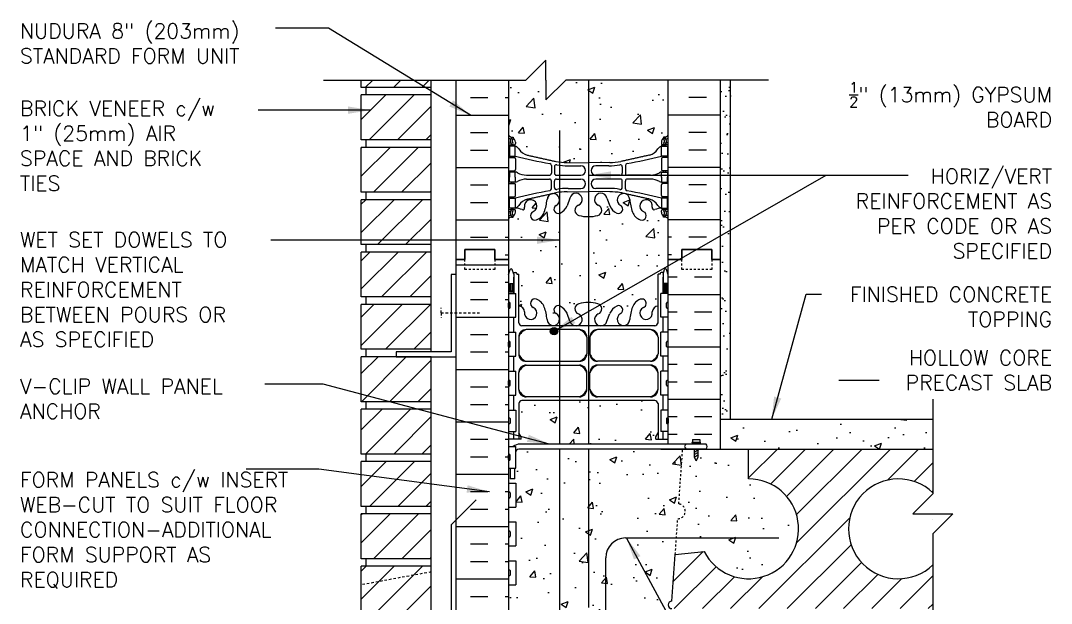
# Model space of a CAD drawing. Header units: inches. Extents: x 206.9 to 258.5, y 56.3 to 126.
# Drawn here: x 206.9 to 258.5, y 96.7 to 126 of the extents above; entities that cross this region are included whole.
import ezdxf

# ---------------------------------------------------------------- set-up
doc = ezdxf.new("R2010")
doc.units = ezdxf.units.IN
doc.header["$LTSCALE"] = 0.5
doc.header["$MEASUREMENT"] = 0
doc.linetypes.add('DASHED2', pattern=[0.375, 0.25, -0.125])
doc.linetypes.add('HIDDEN2', pattern=[0.1875, 0.125, -0.0625])
for name, color, linetype in [('HATCH', 12, 'Continuous'), ('Hidden2', 12, 'HIDDEN2'), ('line25', 2, 'Continuous'), ('LINE3', 3, 'Continuous'), ('LINE50', 5, 'Continuous'), ('LINE9', 9, 'Continuous'), ('TEXT', 4, 'Continuous'), ('Web_Edge', 9, 'Continuous')]:
    doc.layers.add(name, color=color, linetype=linetype)
doc.styles.add('DIM', font='romans.shx', dxfattribs={"width": 0.7})
doc.styles.add('ROMANS', font='romans.shx', dxfattribs={"height": 0.75})
doc.dimstyles.new('ext_12', dxfattribs={"dimscale": 12, "dimtxt": 0.09375, "dimasz": 0.09375, "dimexe": 0.09375, "dimexo": 0.0625, "dimgap": 0.0625, "dimtad": 1, "dimdec": 1, "dimzin": 3, "dimdsep": 46, "dimlunit": 4, "dimtxsty": 'DIM', "dimcen": 0.09, "dimdle": 0.09375, "dimclrt": 4, "dimadec": 0, "dimazin": 0, "dimtfac": 1, "dimtdec": 1, "dimtmove": 2, "dimatfit": 3, "dimfxl": 1, "dimfrac": 2, "dimtolj": 1, "dimtzin": 0, "dimarcsym": 0})

msp = doc.modelspace()

# ---------------------------------------------------------------- hatches: boundary and pattern name
at = {"layer": 'HATCH'}
h = msp.add_hatch(dxfattribs=at)
h.set_pattern_fill('AR-CONC', color=256, scale=0.5)
h.set_pattern_definition([(50, (0, 0), (3.5863, -0.31376), [0.375, -4.125]), (355, (0, 0), (-0.693757, 3.76096), [0.3, -3.3]), (100.4514, (0.299, -0.026), (2.892544, 3.4472), [0.3187, -3.50571]), (46.1842, (0, 1), (5.33621, -0.827596), [0.5625, -6.1875]), (96.6356, (0.4447, 0.931), (4.67331, 4.87059), [0.47805, -5.25857]), (351.1842, (0, 1), (4.67331, 4.87059), [0.45, -4.95]), (21, (0.5, 0.75), (2.984535, -2.013094), [0.375, -4.125]), (326, (0.5, 0.75), (1.216577, 3.62575), [0.3, -3.3]), (71.4514, (0.7487, 0.5822), (4.20111, 1.612656), [0.3187, -3.50571]), (37.5, (0, 0), (0.060799, 1.664469), [0, -3.26, 0, -3.35, 0, -3.3125]), (7.5, (0, 0), (1.315348, 1.972059), [0, -1.91, 0, -3.185, 0, -1.2625]), (327.5, (-1.115, 0), (2.669112, -0.1127744), [0, -1.25, 0, -3.9, 0, -5.175]), (317.5, (-1.615, 0), (2.91593, 0.500525), [0, -1.625, 0, -2.59, 0, -3.675])])
edge = h.paths.add_edge_path()
edge.add_line((235.368, 122.975), (234.232, 122.975))
edge.add_line((234.232, 122.975), (233.232, 121.975))
edge.add_line((233.232, 121.975), (233.232, 122.975))
edge.add_line((233.232, 122.975), (233.232, 123.975))
edge.add_line((233.232, 123.975), (232.232, 122.975))
edge.add_line((232.232, 122.975), (231.357, 122.975))
edge.add_line((231.357, 122.975), (231.357, 120.202))
edge.add_arc((231.703, 120.563), 0.5, 226.2109, 246.4218)
edge.add_line((231.503, 120.105), (231.593, 120.105))
edge.add_line((231.593, 120.105), (231.593, 120.063))
edge.add_arc((231.453, 119.856), 0.25, 0, 55.9442, ccw=False)
edge.add_line((231.703, 119.856), (231.703, 119.788))
edge.add_arc((231.64, 119.788), 0.0625, -90, 0, ccw=False)
edge.add_line((231.64, 119.726), (231.593, 119.726))
edge.add_line((231.593, 119.726), (231.593, 119.656))
edge.add_line((231.593, 119.656), (231.698, 119.656))
edge.add_arc((231.576, 119.313), 0.364, 32.0424, 70.3387, ccw=False)
edge.add_arc((232.499, 119.924), 0.743, 214.228, 253.8107)
edge.add_spline(control_points=[(232.291, 119.21), (233.729, 118.89)], knot_values=[0, 0, 1, 1], degree=1, periodic=0)
edge.add_arc((234.285, 121.822), 2.984, 259.2546, 270.0995)
edge.add_line((234.29, 118.838), (235.357, 118.822))
edge.add_line((235.357, 118.822), (235.368, 118.822))
edge.add_line((235.368, 118.822), (235.368, 122.975))
edge = h.paths.add_edge_path()
edge.add_line((239.357, 122.975), (235.368, 122.975))
edge.add_line((235.368, 122.975), (235.368, 118.822))
edge.add_line((235.368, 118.822), (236.424, 118.838))
edge.add_arc((236.429, 121.822), 2.984, 269.9005, 280.7454)
edge.add_spline(control_points=[(236.985, 118.89), (238.423, 119.21)], knot_values=[0, 0, 1, 1], degree=1, periodic=0)
edge.add_arc((238.215, 119.924), 0.743, 286.1893, 325.772)
edge.add_arc((239.138, 119.313), 0.364, 109.6613, 147.9576, ccw=False)
edge.add_line((239.016, 119.656), (239.121, 119.656))
edge.add_line((239.121, 119.656), (239.121, 119.726))
edge.add_line((239.121, 119.726), (239.073, 119.726))
edge.add_arc((239.073, 119.788), 0.0625, 180, 270, ccw=False)
edge.add_line((239.011, 119.788), (239.011, 119.856))
edge.add_arc((239.261, 119.856), 0.25, 124.0558, 180, ccw=False)
edge.add_line((239.121, 120.063), (239.121, 120.105))
edge.add_line((239.121, 120.105), (239.211, 120.105))
edge.add_arc((239.011, 120.563), 0.5, 293.5782, 313.7891)
edge.add_line((239.357, 120.202), (239.357, 122.975))
h.paths.add_polyline_path([(233.912, 116.294, -0.878474), (233.736, 116.688, 1.702394), (233.286, 117, -0.069923), (233.149, 116.356, -0.21345), (232.757, 115.967, -1), (232.594, 116.376, 2.087231), (232.16, 116.601, -0.669601), (232.027, 116.48, 0.085348), (231.698, 116.556), (231.593, 116.556), (231.593, 116.486), (231.64, 116.486, -0.414214), (231.703, 116.423), (231.703, 116.356, -0.249069), (231.593, 116.149), (231.593, 116.107), (231.503, 116.107, 0.088416), (231.357, 116.01), (231.357, 113.975), (231.357, 113.216), (231.442, 113.476, -0.6), (231.542, 113.476), (231.591, 113.326), (231.717, 113.326, -0.414214), (231.767, 113.276), (231.767, 113.246), (231.867, 113.246), (231.867, 111.645, -0.380397), (232.16, 111.35, 2.087231), (232.594, 111.575, -1), (232.757, 111.983, -0.21345), (233.149, 111.594, -0.069923), (233.286, 110.95, 1.702394), (233.736, 111.263, -0.878465), (233.912, 111.656)])
h.paths.add_polyline_path([(235.368, 116.125, -0.070129), (234.883, 116.187, -0.734872), (234.86, 116.698, 1.612474), (234.428, 117.058), (234.286, 116.671, -0.173075), (233.94, 116.304, -0.03412), (233.912, 116.294), (233.912, 111.656, -0.034125), (233.94, 111.646, -0.173075), (234.286, 111.279), (234.428, 110.893, 1.612474), (234.86, 111.252, -0.734872), (234.883, 111.763, -0.070128), (235.368, 111.825)])
h.paths.add_polyline_path([(239.357, 116.01, 0.088416), (239.211, 116.107), (239.121, 116.107), (239.121, 116.149, -0.249069), (239.011, 116.356), (239.011, 116.423, -0.414214), (239.073, 116.486), (239.121, 116.486), (239.121, 116.556), (239.016, 116.556, 0.085348), (238.686, 116.48, -0.669601), (238.554, 116.601, 2.087231), (238.12, 116.376, -1), (237.957, 115.967, -0.21345), (237.564, 116.356, -0.069923), (237.428, 117, 1.702394), (236.978, 116.688, -0.940793), (236.774, 116.304, -0.173075), (236.428, 116.671), (236.286, 117.058, 1.612474), (235.854, 116.698, -0.734872), (235.831, 116.187, -0.066822), (235.368, 116.125), (235.368, 111.825, -0.066823), (235.831, 111.763, -0.734872), (235.854, 111.252, 1.612474), (236.286, 110.893), (236.428, 111.279, -0.173075), (236.774, 111.646, -0.940793), (236.978, 111.263, 1.702394), (237.428, 110.95, -0.069923), (237.564, 111.594, -0.21345), (237.957, 111.983, -1), (238.12, 111.575, 2.087231), (238.554, 111.35, -0.380392), (238.847, 111.645), (238.847, 113.246), (238.947, 113.246), (238.947, 113.276, -0.414214), (238.997, 113.326), (239.123, 113.326), (239.172, 113.476, -0.6), (239.272, 113.476), (239.357, 113.216), (239.357, 113.975)])
h.paths.add_polyline_path([(238.847, 106.756, 0.268138), (238.686, 106.904), (235.368, 106.904), (235.368, 104.725), (239.357, 104.725), (239.357, 104.975), (238.727, 104.975), (238.727, 105.088), (238.847, 105.288)])
h.paths.add_polyline_path([(235.368, 106.904), (233.912, 106.904), (233.912, 104.725), (235.368, 104.725)])
h.paths.add_polyline_path([(233.912, 106.904), (232.028, 106.904, 0.268156), (231.867, 106.756), (231.867, 105.288), (231.987, 105.088), (231.987, 104.975), (231.357, 104.975), (231.357, 104.6), (231.596, 104.6, -0.180815), (231.923, 104.725), (233.912, 104.725)])
h.paths.add_polyline_path([(239.885, 101.727), (240.078, 104.475), (235.368, 104.475), (235.368, 96.533, -0.122702), (235.465, 96.449, -0.520567), (235.99, 96.449, -0.208406), (236.224, 96.593), (236.224, 99.018, -0.414214), (237.224, 100.018), (239.766, 100.018), (239.833, 100.981, 0.932515)])
h.paths.add_polyline_path([(239.708, 99.194), (239.766, 100.018), (237.224, 100.018, 0.414214), (236.224, 99.018), (236.224, 96.593, -0.28161), (236.554, 96.449, -0.520567), (236.987, 96.449, -0.396716), (237.406, 96.536, -0.396716), (237.825, 96.449, -0.520567), (238.258, 96.449, -0.520567), (238.822, 96.449, -0.520567), (239.347, 96.449, -0.098929), (239.422, 96.521, -0.69452), (239.544, 96.85)])
h.paths.add_polyline_path([(235.368, 104.475), (233.912, 104.475), (233.912, 96.575, -0.383837), (234.455, 96.449, -0.520567), (234.822, 96.449, -0.520567), (235.032, 96.449, -0.373978), (235.368, 96.533)])
h.paths.add_polyline_path([(233.912, 104.475), (231.924, 104.475, 0.243307), (231.722, 104.368), (231.722, 103.52), (231.681, 103.52), (231.681, 102.975), (231.431, 102.975), (231.431, 103.52), (231.357, 103.52), (231.357, 102.77), (231.722, 102.77), (231.722, 101.57), (231.357, 101.57), (231.357, 100.82), (231.722, 100.82), (231.722, 99.62), (231.357, 99.62), (231.357, 98.87), (231.722, 98.87), (231.722, 97.67), (231.357, 97.67), (231.357, 96.512, -0.324963), (231.464, 96.476, -0.520567), (231.87, 96.436, -0.520567), (232.33, 96.436, -0.520567), (232.894, 96.436, -0.520567), (233.379, 96.436, -0.520567), (233.773, 96.449, -0.11396), (233.912, 96.575)])
h.paths.add_polyline_path([(243.384, 102.975), (243.384, 104.475), (240.854, 104.475), (240.854, 104.077), (240.76, 103.89), (240.666, 104.077), (240.666, 104.475), (240.078, 104.475), (239.885, 101.727, -0.932515), (239.833, 100.981), (239.766, 100.018), (239.708, 99.194), (241.154, 99.346, 1.788289)])
h.paths.add_polyline_path([(236.224, 96.593, 0.208406), (235.99, 96.449, 0.520567), (235.465, 96.449, 0.122702), (235.368, 96.533, 0.373978), (235.032, 96.449, 0.520567), (234.822, 96.449, 0.520567), (234.455, 96.449, 0.383837), (233.912, 96.575), (233.912, 94.353), (236.224, 93.94)])
h.paths.add_polyline_path([(233.912, 96.575, 0.11396), (233.773, 96.449, 0.520567), (233.379, 96.436, 0.520567), (232.894, 96.436, 0.520567), (232.33, 96.436, 0.520567), (231.87, 96.436, 0.520567), (231.464, 96.476, 0.324963), (231.357, 96.512), (231.357, 95.975), (231.357, 95.216), (231.442, 95.476, -0.6), (231.542, 95.476), (231.591, 95.326), (231.717, 95.326, -0.414214), (231.767, 95.276), (231.767, 95.246), (231.867, 95.246), (231.867, 94.718), (233.912, 94.353)])
h.paths.add_polyline_path([(233.912, 94.353), (231.867, 94.718), (231.867, 93.645, -0.380397), (232.16, 93.35, 2.087231), (232.594, 93.575, -1), (232.757, 93.983, -0.21345), (233.149, 93.594, -0.069923), (233.286, 92.95, 1.702394), (233.736, 93.263, -0.878465), (233.912, 93.656)])
h.paths.add_polyline_path([(233.912, 94.353), (233.912, 93.656, -0.034125), (233.94, 93.646, -0.173075), (234.286, 93.279), (234.428, 92.893, 1.612474), (234.86, 93.252, -0.734872), (234.883, 93.763, -0.068475), (235.357, 93.825, -0.068475), (235.831, 93.763, -0.734872), (235.854, 93.252, 1.270286), (236.224, 92.768), (236.224, 93.94)])
h.paths.add_polyline_path([(238.847, 95.246), (238.947, 95.246), (238.947, 95.276, -0.414214), (238.997, 95.326), (239.123, 95.326), (239.172, 95.476, -0.6), (239.272, 95.476), (239.357, 95.216), (239.357, 95.975), (240.044, 95.975), (240.044, 96.475), (239.544, 96.475, -0.180275), (239.422, 96.521, 0.098929), (239.347, 96.449, 0.520567), (238.822, 96.449, 0.520567), (238.258, 96.449, 0.520567), (237.825, 96.449, 0.396716), (237.406, 96.536, 0.396716), (236.987, 96.449, 0.520567), (236.554, 96.449, 0.28161), (236.224, 96.593), (236.224, 93.94), (236.224, 92.768, 0.112255), (236.286, 92.893), (236.428, 93.279, -0.173075), (236.774, 93.646, -0.940793), (236.978, 93.263, 1.702394), (237.428, 92.95, -0.069923), (237.564, 93.594, -0.21345), (237.957, 93.983, -1), (238.12, 93.575, 2.087231), (238.554, 93.35, -0.380392), (238.847, 93.645)])
h.paths.add_polyline_path([(233.912, 88.904), (232.028, 88.904, 0.268156), (231.867, 88.756), (231.867, 87.288), (231.987, 87.088), (231.987, 86.975), (231.987, 86.863), (231.867, 86.663), (231.867, 85.194, 0.268156), (232.028, 85.046), (233.912, 85.046)])
h.paths.add_polyline_path([(237.657, 88.904), (233.912, 88.904), (233.912, 85.046), (237.657, 85.046)])
h.paths.add_polyline_path([(238.847, 86.663), (238.727, 86.863), (238.727, 86.975), (238.727, 87.088), (238.847, 87.288), (238.847, 88.756, 0.268138), (238.686, 88.904), (237.657, 88.904), (237.657, 85.046), (238.686, 85.046, 0.268138), (238.847, 85.194)])
h.paths.add_polyline_path([(237.657, 80.191, -0.070444), (237.564, 80.356, -0.069923), (237.428, 81, 1.702394), (236.978, 80.688, -0.940793), (236.774, 80.304, -0.173075), (236.428, 80.671), (236.286, 81.058, 1.612474), (235.854, 80.698, -0.734872), (235.831, 80.187, -0.068475), (235.357, 80.125, -0.068475), (234.883, 80.187, -0.734872), (234.86, 80.698, 1.612474), (234.428, 81.058), (234.286, 80.671, -0.173075), (233.94, 80.304, -0.034125), (233.912, 80.294), (233.912, 77.975), (234.555, 77.975), (235.555, 76.975), (235.555, 77.975), (235.555, 78.975), (236.555, 77.975), (237.657, 77.975)])
h.paths.add_polyline_path([(233.912, 80.294, -0.878465), (233.736, 80.688, 1.702394), (233.286, 81, -0.069923), (233.149, 80.356, -0.21345), (232.757, 79.967, -1), (232.594, 80.376, 2.087231), (232.16, 80.601, -0.380397), (231.867, 80.305), (231.867, 78.704), (231.767, 78.704), (231.767, 78.674, -0.414214), (231.717, 78.624), (231.591, 78.624), (231.542, 78.474, -0.6), (231.442, 78.474), (231.357, 78.735), (231.357, 77.975), (233.912, 77.975)])
h.paths.add_polyline_path([(238.847, 80.305, -0.380392), (238.554, 80.601, 2.087231), (238.12, 80.376, -1), (237.957, 79.967, -0.140887), (237.657, 80.191), (237.657, 77.975), (239.357, 77.975), (239.357, 78.735), (239.272, 78.474, -0.6), (239.172, 78.474), (239.123, 78.624), (238.997, 78.624, -0.414214), (238.947, 78.674), (238.947, 78.704), (238.847, 78.704)])
h = msp.add_hatch(dxfattribs=at)
h.set_pattern_fill('ANSI31', color=256, scale=8, style=0)
h.set_pattern_definition([(45, (133.1788, -50.4259), (-0.707107, 0.707107), [])])
h.paths.add_polyline_path([(227.482, 98.6), (223.982, 98.6), (223.982, 96.35), (227.482, 96.35)])
h.paths.add_polyline_path([(227.482, 101.225), (223.982, 101.225), (223.982, 98.975), (227.482, 98.975)])
h.paths.add_polyline_path([(227.482, 103.85), (223.982, 103.85), (223.982, 101.6), (227.482, 101.6)])
h.paths.add_polyline_path([(227.482, 106.475), (223.982, 106.475), (223.982, 104.225), (227.482, 104.225)])
h.paths.add_polyline_path([(227.482, 109.1), (223.982, 109.1), (223.982, 106.85), (227.482, 106.85)])
h.paths.add_polyline_path([(227.482, 111.725), (223.982, 111.725), (223.982, 109.475), (227.482, 109.475)])
h.paths.add_polyline_path([(227.482, 114.35), (223.982, 114.35), (223.982, 112.1), (227.482, 112.1)])
h.paths.add_polyline_path([(227.482, 116.975), (223.982, 116.975), (223.982, 114.725), (227.482, 114.725)])
h.paths.add_polyline_path([(227.482, 119.6), (223.982, 119.6), (223.982, 117.35), (227.482, 117.35)])
h.paths.add_polyline_path([(227.482, 122.225), (223.982, 122.225), (223.982, 119.975), (227.482, 119.975)])
h.paths.add_polyline_path([(227.482, 122.975), (223.982, 122.975), (223.982, 122.6), (227.482, 122.6)])
h = msp.add_hatch(dxfattribs=at)
h.set_pattern_fill('AR-SAND', color=256, scale=0.5, style=0)
h.set_pattern_definition([(37.5, (231.9194, 96.4752), (-0.031497, 0.963412), [0, -0.76, 0, -0.85, 0, -0.8125]), (7.5, (231.9194, 96.4752), (0.88489, 1.411073), [0, -0.41, 0, -0.685, 0, -0.2625]), (327.5, (231.3044, 96.4752), (1.55707, 0.00283), [0, -0.25, 0, -0.9, 0, -1.175]), (317.5, (231.3044, 96.4752), (1.503063, 0.43884), [0, -0.125, 0, -0.59, 0, -0.675])])
h.paths.add_polyline_path([(241.982, 105.975), (242.482, 105.975), (242.482, 122.975), (241.982, 122.975)])
h = msp.add_hatch(dxfattribs=at)
h.set_pattern_fill('INSUL', color=256, scale=7, style=0)
h.set_pattern_definition([(0, (-2694.8047, -301.0343), (0, 2.625), []), (0, (-2694.8047, -300.1593), (0, 2.625), [0.875, -0.875]), (0, (-2694.8047, -299.2843), (0, 2.625), [0.875, -0.875])])
h.paths.add_polyline_path([(228.732, 95.975), (229.169, 95.975), (229.169, 96.475), (230.669, 96.475), (230.669, 95.975), (231.357, 95.975), (231.357, 113.975), (230.669, 113.975), (230.669, 114.475), (229.169, 114.475), (229.169, 113.975), (228.732, 113.975)])
h = msp.add_hatch(dxfattribs=at)
h.set_pattern_fill('INSUL', color=256, scale=7, angle=180, style=0)
h.set_pattern_definition([(7e-15, (249.4194, 96.4752), (3e-16, -2.625), []), (7e-15, (249.4194, 95.6002), (3e-16, -2.625), [0.875, -0.875]), (7e-15, (249.4194, 94.7252), (3e-16, -2.625), [0.875, -0.875])])
h.paths.add_polyline_path([(239.357, 104.725), (240.303, 104.725), (240.572, 104.765), (240.572, 104.839), (240.572, 104.953), (240.787, 104.975), (240.947, 104.953), (240.954, 104.827), (240.947, 104.765), (241.256, 104.725), (241.306, 104.601), (241.258, 104.475), (241.982, 104.475), (241.982, 113.975), (241.294, 113.975), (241.294, 113.475), (239.794, 113.475), (239.794, 113.975), (239.357, 113.975)])
h = msp.add_hatch(dxfattribs=at)
h.set_pattern_fill('AR-CONC', color=256, scale=0.5, style=0)
h.set_pattern_definition([(50, (135.1788, -50.426), (3.5863, -0.31376), [0.375, -4.125]), (355, (135.1788, -50.426), (-0.69376, 3.76096), [0.3, -3.3]), (100.4514, (135.4776, -50.452), (2.892547, 3.4472), [0.3187, -3.50571]), (46.1842, (135.179, -49.426), (5.33621, -0.8276), [0.5625, -6.1875]), (96.6356, (135.6235, -49.495), (4.67331, 4.87059), [0.47805, -5.25856]), (351.1842, (135.179, -49.426), (4.67331, 4.8706), [0.45, -4.95]), (21, (135.6788, -49.676), (2.984535, -2.013094), [0.375, -4.125]), (326, (135.6788, -49.676), (1.21658, 3.62575), [0.3, -3.3]), (71.4514, (135.9275, -49.8437), (4.201113, 1.61265), [0.3187, -3.50571]), (37.5, (135.1788, -50.4259), (0.060799, 1.664469), [0, -3.26, 0, -3.35, 0, -3.3125]), (7.5, (135.1788, -50.426), (1.315348, 1.972059), [0, -1.91, 0, -3.185, 0, -1.2625]), (327.5, (134.0638, -50.4259), (2.669112, -0.112774), [0, -1.25, 0, -3.9, 0, -5.175]), (317.5, (133.5638, -50.426), (2.91593, 0.500525), [0, -1.625, 0, -2.59, 0, -3.675])])
h.paths.add_polyline_path([(252.612, 104.475), (252.612, 105.975), (241.982, 105.975), (241.982, 104.475)])
h = msp.add_hatch(dxfattribs=at)
h.set_pattern_fill('ANSI31', color=256, scale=8, style=0)
h.set_pattern_definition([(45, (135.1788, -50.4259), (-0.707107, 0.707107), [])])
edge = h.paths.add_edge_path()
edge.add_line((241.154, 99.346), (239.708, 99.194))
edge.add_line((239.708, 99.194), (239.544, 96.85))
edge.add_arc((239.544, 96.663), 0.188, 90, 270)
edge.add_line((239.544, 96.475), (252.612, 96.475))
edge.add_line((252.612, 96.475), (252.612, 98.475))
edge.add_line((252.612, 98.475), (252.612, 98.551))
edge.add_line((252.612, 98.551), (252.612, 98.668))
edge.add_arc((250.884, 100.475), 2.5, 46.2873, 313.7127, ccw=False)
edge.add_line((252.612, 102.282), (252.612, 104.475))
edge.add_line((252.612, 104.475), (243.384, 104.475))
edge.add_line((243.384, 104.475), (243.384, 102.975))
edge.add_arc((243.384, 100.475), 2.5, -153.1454, 90, ccw=False)
at = {"layer": 'LINE3'}
msp.add_hatch(color=256, dxfattribs=at).paths.add_polyline_path([(233.451, 110.387, 1), (233.826, 110.387, 1)])

# ---------------------------------------------------------------- linework, layer by layer
at = {"layer": 'HATCH'}
for p, q in [((229.445, 122.966), (230.32, 122.966)), ((231.195, 122.966), (231.357, 122.966)), ((239.519, 122.966), (239.357, 122.966)), ((241.269, 122.966), (240.394, 122.966)), ((229.445, 122.091), (230.32, 122.091)), ((231.195, 122.091), (231.357, 122.091)), ((241.269, 122.091), (240.394, 122.091)), ((235.362, 121.443), (235.362, 121.443)), ((228.732, 121.216), (231.357, 121.216)), ((241.982, 121.216), (239.357, 121.216)), ((229.445, 120.341), (230.32, 120.341)), ((241.269, 120.341), (240.394, 120.341)), ((229.445, 119.466), (230.32, 119.466)), ((241.269, 119.466), (240.394, 119.466)), ((228.732, 118.591), (231.357, 118.591)), ((241.982, 118.591), (239.357, 118.591)), ((229.445, 117.716), (230.32, 117.716)), ((241.269, 117.716), (240.394, 117.716)), ((229.445, 116.841), (230.32, 116.841)), ((241.269, 116.841), (240.394, 116.841)), ((228.732, 115.966), (231.357, 115.966)), ((241.982, 115.966), (239.357, 115.966)), ((229.445, 115.091), (230.32, 115.091)), ((231.195, 115.091), (231.357, 115.091)), ((239.519, 115.091), (239.357, 115.091)), ((241.269, 115.091), (240.394, 115.091)), ((231.195, 114.216), (231.357, 114.216)), ((239.519, 114.216), (239.357, 114.216))]:
    msp.add_line(p, q, dxfattribs=at)
at = {"layer": 'Hidden2'}
for p, q in [((239.885, 101.727), (240.078, 104.475)), ((239.708, 99.194), (239.833, 100.981))]:
    msp.add_line(p, q, dxfattribs=at)
msp.add_arc((239.833, 101.356), 0.375, 270, 82, dxfattribs=at)
at = {"layer": 'line25'}
for p, q in [((223.982, 122.6), (223.982, 122.975)), ((227.482, 109.35), (227.482, 122.975)), ((231.357, 122.975), (231.357, 113.975)), ((239.357, 113.975), (239.357, 122.975)), ((227.482, 122.6), (223.982, 122.6)), ((224.232, 122.225), (224.232, 122.6)), ((224.232, 122.225), (224.232, 122.6)), ((227.482, 122.225), (223.982, 122.225)), ((223.982, 119.975), (223.982, 122.225)), ((227.482, 119.975), (223.982, 119.975)), ((224.232, 119.6), (224.232, 119.975)), ((223.982, 117.35), (223.982, 119.6)), ((227.482, 119.6), (223.982, 119.6)), ((224.232, 119.6), (224.232, 119.725)), ((227.482, 117.35), (223.982, 117.35)), ((224.232, 116.975), (224.232, 117.35)), ((224.232, 116.975), (224.232, 117.35)), ((223.982, 114.725), (223.982, 116.975)), ((227.482, 116.975), (223.982, 116.975)), ((227.482, 114.725), (223.982, 114.725)), ((224.232, 114.35), (224.232, 114.725)), ((223.982, 112.1), (223.982, 114.35)), ((227.482, 114.35), (223.982, 114.35)), ((224.232, 114.35), (224.232, 114.475)), ((231.357, 113.975), (231.357, 95.975)), ((239.357, 104.725), (239.357, 113.975)), ((227.482, 112.1), (223.982, 112.1)), ((224.232, 111.725), (224.232, 112.1)), ((231.357, 112.28), (231.722, 112.28)), ((231.722, 111.08), (231.722, 112.28)), ((239.357, 112.28), (238.992, 112.28)), ((238.992, 111.08), (238.992, 112.28)), ((223.982, 109.475), (223.982, 111.725)), ((227.482, 111.725), (223.982, 111.725)), ((231.357, 111.08), (231.722, 111.08)), ((239.357, 111.08), (238.992, 111.08)), ((231.357, 110.33), (231.722, 110.33)), ((231.722, 109.13), (231.722, 110.33)), ((239.357, 110.33), (238.992, 110.33)), ((238.992, 109.13), (238.992, 110.33)), ((227.482, 109.475), (223.982, 109.475)), ((224.232, 109.1), (224.232, 109.475)), ((223.982, 106.85), (223.982, 109.1)), ((227.482, 109.1), (223.982, 109.1)), ((227.482, 95.975), (227.482, 109.1)), ((231.357, 109.13), (231.722, 109.13)), ((239.357, 109.13), (238.992, 109.13)), ((231.357, 108.38), (231.722, 108.38)), ((231.722, 107.18), (231.722, 108.38)), ((239.357, 108.38), (238.992, 108.38)), ((238.992, 107.18), (238.992, 108.38)), ((231.357, 107.18), (231.722, 107.18)), ((239.357, 107.18), (238.992, 107.18)), ((227.482, 106.85), (223.982, 106.85)), ((223.982, 104.225), (223.982, 106.475)), ((227.482, 106.475), (223.982, 106.475)), ((224.232, 106.475), (224.232, 106.85)), ((231.357, 106.43), (231.722, 106.43)), ((231.722, 106.43), (231.722, 105.35)), ((239.357, 106.43), (238.992, 106.43)), ((238.992, 106.43), (238.992, 105.35)), ((231.357, 105.35), (231.722, 105.35)), ((239.357, 105.35), (238.992, 105.35)), ((231.357, 104.6), (231.722, 104.6)), ((231.722, 103.52), (231.722, 104.6)), ((238.992, 104.475), (252.612, 104.475)), ((239.357, 104.475), (252.612, 104.475)), ((243.384, 102.975), (243.384, 104.475)), ((227.482, 104.225), (223.982, 104.225)), ((223.982, 101.6), (223.982, 103.85)), ((227.482, 103.85), (223.982, 103.85)), ((224.232, 103.85), (224.232, 104.225)), ((231.357, 103.52), (231.722, 103.52)), ((231.357, 102.77), (231.722, 102.77)), ((231.722, 102.77), (231.722, 101.57)), ((227.482, 101.6), (223.982, 101.6)), ((223.982, 98.975), (223.982, 101.225)), ((227.482, 101.225), (223.982, 101.225)), ((224.232, 101.225), (224.232, 101.6)), ((231.357, 101.57), (231.722, 101.57)), ((231.357, 100.82), (231.722, 100.82)), ((231.722, 100.82), (231.722, 99.62)), ((231.357, 99.62), (231.722, 99.62)), ((239.544, 96.85), (239.708, 99.194)), ((239.708, 99.194), (241.154, 99.346)), ((227.482, 98.975), (223.982, 98.975)), ((224.232, 98.6), (224.232, 98.975)), ((231.357, 98.87), (231.722, 98.87)), ((231.722, 98.87), (231.722, 97.67)), ((227.482, 98.6), (223.982, 98.6)), ((223.982, 96.35), (223.982, 98.6)), ((231.357, 97.67), (231.722, 97.67))]:
    msp.add_line(p, q, dxfattribs=at)
for centre, radius, start, end in [((243.384, 100.475), 2.5, 206.8546, 90), ((250.884, 100.475), 2.5, 46.2873, 313.7127), ((239.544, 96.663), 0.188, 90, 270)]:
    msp.add_arc(centre, radius, start, end, dxfattribs=at)
at = {"layer": 'LINE3'}
for p, q in [((235.368, 122.975), (235.368, 104.725)), ((233.912, 120.442), (233.912, 104.725)), ((233.912, 104.475), (233.912, 77.974)), ((235.368, 104.475), (235.368, 96.533)), ((237.224, 100.018), (244.898, 100.018)), ((236.224, 90.018), (236.224, 99.018))]:
    msp.add_line(p, q, dxfattribs=at)
msp.add_circle((233.638, 110.387), 0.188, dxfattribs=at)
msp.add_arc((237.224, 99.018), 1, 90, 180, dxfattribs=at)
at = {"layer": 'LINE50'}
for p, q in [((228.732, 113.975), (228.732, 122.975)), ((241.982, 113.975), (241.982, 122.975)), ((228.732, 95.975), (228.732, 113.975)), ((241.982, 104.475), (241.982, 113.975)), ((240.787, 104.975), (240.787, 104.975))]:
    msp.add_line(p, q, dxfattribs=at)
for points in [[(228.732, 113.975), (229.169, 113.975), (229.169, 114.475), (230.669, 114.475), (230.669, 113.975), (231.357, 113.975)], [(231.357, 113.975), (230.669, 113.975), (230.669, 114.475), (229.169, 114.475), (229.169, 113.975), (228.732, 113.975)], [(241.982, 113.975), (241.544, 113.975), (241.544, 114.475), (240.044, 114.475), (240.044, 113.975), (239.357, 113.975)], [(239.357, 113.975), (240.044, 113.975), (240.044, 114.475), (241.544, 114.475), (241.544, 113.975), (241.982, 113.975)]]:
    msp.add_lwpolyline(points, dxfattribs=at)
at = {"layer": 'LINE9'}
for p, q in [((233.232, 123.975), (232.232, 122.975)), ((233.232, 122.975), (233.232, 123.975)), ((222.086, 122.975), (232.232, 122.975)), ((233.232, 121.975), (234.232, 122.975)), ((233.232, 122.975), (233.232, 121.975)), ((244.377, 122.975), (234.232, 122.975)), ((242.482, 105.975), (242.482, 122.975)), ((231.357, 111.57), (231.357, 111.79)), ((231.357, 111.735), (231.357, 111.735)), ((231.357, 111.625), (231.357, 111.625)), ((231.397, 111.83), (231.397, 111.83)), ((231.397, 111.53), (231.397, 111.53)), ((231.437, 111.57), (231.437, 111.79)), ((239.277, 111.57), (239.277, 111.79)), ((239.317, 111.83), (239.317, 111.83)), ((239.317, 111.53), (239.317, 111.53)), ((239.357, 111.57), (239.357, 111.79)), ((239.357, 111.735), (239.357, 111.735)), ((239.357, 111.625), (239.357, 111.625)), ((231.357, 109.62), (231.357, 109.84)), ((231.357, 109.785), (231.357, 109.785)), ((231.357, 109.675), (231.357, 109.675)), ((231.397, 109.88), (231.397, 109.88)), ((231.397, 109.58), (231.397, 109.58)), ((231.437, 109.62), (231.437, 109.84)), ((239.277, 109.62), (239.277, 109.84)), ((239.317, 109.88), (239.317, 109.88)), ((239.317, 109.58), (239.317, 109.58)), ((239.357, 109.62), (239.357, 109.84)), ((239.357, 109.785), (239.357, 109.785)), ((239.357, 109.675), (239.357, 109.675)), ((231.397, 107.93), (231.397, 107.93)), ((239.317, 107.93), (239.317, 107.93)), ((231.357, 107.67), (231.357, 107.89)), ((231.357, 107.835), (231.357, 107.835)), ((231.357, 107.725), (231.357, 107.725)), ((231.397, 107.63), (231.397, 107.63)), ((231.437, 107.67), (231.437, 107.89)), ((239.277, 107.67), (239.277, 107.89)), ((239.317, 107.63), (239.317, 107.63)), ((239.357, 107.67), (239.357, 107.89)), ((239.357, 107.835), (239.357, 107.835)), ((239.357, 107.725), (239.357, 107.725)), ((231.357, 106), (231.357, 105.78)), ((231.357, 105.945), (231.357, 105.945)), ((231.357, 105.835), (231.357, 105.835)), ((231.397, 106.04), (231.397, 106.04)), ((231.437, 106), (231.437, 105.78)), ((239.277, 106), (239.277, 105.78)), ((239.317, 106.04), (239.317, 106.04)), ((239.357, 106), (239.357, 105.78)), ((239.357, 105.945), (239.357, 105.945)), ((239.357, 105.835), (239.357, 105.835)), ((241.982, 105.975), (252.612, 105.975)), ((231.397, 105.74), (231.397, 105.74)), ((239.317, 105.74), (239.317, 105.74)), ((240.572, 104.953), (240.572, 104.828)), ((240.572, 104.953), (240.947, 104.953)), ((240.572, 104.828), (240.947, 104.828)), ((240.947, 104.953), (240.947, 104.828)), ((241.256, 104.725), (231.923, 104.725)), ((241.258, 104.475), (231.924, 104.475)), ((240.572, 104.765), (240.947, 104.765)), ((240.572, 104.765), (240.947, 104.765)), ((240.652, 104.46), (240.678, 104.475)), ((240.652, 104.327), (240.871, 104.453)), ((240.652, 104.202), (240.871, 104.328)), ((240.666, 104.725), (240.666, 104.765)), ((240.666, 104.077), (240.666, 104.475)), ((240.854, 104.725), (240.854, 104.765)), ((240.854, 104.077), (240.854, 104.475)), ((231.357, 103.95), (231.357, 104.17)), ((231.357, 104.115), (231.357, 104.115)), ((231.357, 104.005), (231.357, 104.005)), ((231.397, 104.21), (231.397, 104.21)), ((231.397, 103.91), (231.397, 103.91)), ((231.437, 103.95), (231.437, 104.17)), ((240.652, 104.069), (240.871, 104.195)), ((240.76, 103.89), (240.666, 104.077)), ((240.76, 103.89), (240.854, 104.077)), ((231.431, 103.52), (231.431, 102.975)), ((231.681, 102.975), (231.681, 103.52)), ((231.681, 102.975), (231.431, 102.975)), ((231.357, 102.28), (231.357, 102.06)), ((231.357, 102.225), (231.357, 102.225)), ((231.397, 102.32), (231.397, 102.32)), ((231.437, 102.28), (231.437, 102.06)), ((228.497, 100.702), (229.732, 101.937)), ((231.357, 102.115), (231.357, 102.115)), ((231.397, 102.02), (231.397, 102.02)), ((228.497, 96.18), (228.497, 100.702)), ((231.357, 100.33), (231.357, 100.11)), ((231.357, 100.275), (231.357, 100.275)), ((231.357, 100.165), (231.357, 100.165)), ((231.437, 100.33), (231.437, 100.11)), ((231.397, 100.07), (231.397, 100.07)), ((231.357, 98.38), (231.357, 98.16)), ((231.357, 98.325), (231.357, 98.325)), ((231.357, 98.215), (231.357, 98.215)), ((231.397, 98.42), (231.397, 98.42)), ((231.397, 98.12), (231.397, 98.12)), ((231.437, 98.38), (231.437, 98.16))]:
    msp.add_line(p, q, dxfattribs=at)
at = {"layer": 'LINE9', "linetype": 'DASHED2'}
for p, q in [((227.982, 111.301), (227.982, 111.551)), ((227.982, 111.301), (227.982, 111.051)), ((227.982, 111.301), (229.982, 111.301)), ((227.482, 98.316), (223.982, 97.668))]:
    msp.add_line(p, q, dxfattribs=at)
at = {"layer": 'LINE9', "linetype": 'DASHED2', "ltscale": 0.15}
for points in [[(230.669, 113.975), (230.669, 113.975), (230.669, 113.475), (229.169, 113.475), (229.169, 113.975), (229.169, 113.975)], [(241.544, 113.975), (241.544, 113.975), (241.544, 113.475), (240.044, 113.475), (240.044, 113.975), (240.044, 113.975)]]:
    msp.add_lwpolyline(points, dxfattribs=at)
at = {"layer": 'LINE9', "color": 9}
msp.add_lwpolyline([(228.732, 113.225), (228.482, 113.225), (228.482, 109.35), (225.732, 109.35), (225.732, 109.1), (228.732, 109.1)], close=True, dxfattribs=at)
at = {"layer": 'LINE9'}
msp.add_lwpolyline([(252.612, 106.975), (252.612, 102.225), (251.612, 101.225), (252.612, 101.225), (253.612, 101.225), (252.612, 100.225), (252.612, 95.475)], dxfattribs=at)
for centre, radius, start, end in [((231.397, 111.79), 0.04, 90, 180), ((231.397, 111.57), 0.04, 180, 270), ((231.397, 111.79), 0.04, 360, 90), ((231.397, 111.57), 0.04, 270, 0), ((239.317, 111.79), 0.04, 90, 180), ((239.317, 111.57), 0.04, 180, 270), ((239.317, 111.79), 0.04, 0, 90), ((239.317, 111.57), 0.04, 270, 0), ((231.397, 109.84), 0.04, 90, 180), ((231.397, 109.62), 0.04, 180, 270), ((231.397, 109.84), 0.04, 360, 90), ((231.397, 109.62), 0.04, 270, 0), ((239.317, 109.84), 0.04, 90, 180), ((239.317, 109.62), 0.04, 180, 270), ((239.317, 109.84), 0.04, 0, 90), ((239.317, 109.62), 0.04, 270, 0), ((231.397, 107.89), 0.04, 90, 180), ((231.397, 107.89), 0.04, 360, 90), ((239.317, 107.89), 0.04, 90, 180), ((239.317, 107.89), 0.04, 0, 90), ((231.397, 107.67), 0.04, 180, 270), ((231.397, 107.67), 0.04, 270, 0), ((239.317, 107.67), 0.04, 180, 270), ((239.317, 107.67), 0.04, 270, 0), ((231.397, 106), 0.04, 90, 180), ((231.397, 106), 0.04, 0, 90), ((239.317, 106), 0.04, 90, 180), ((239.317, 106), 0.04, 360, 90), ((231.397, 105.78), 0.04, 180, 270), ((231.397, 105.78), 0.04, 270, 0), ((239.317, 105.78), 0.04, 180, 270), ((239.317, 105.78), 0.04, 270, 0), ((240.572, 104.796), 0.0312, 90, 270), ((240.947, 104.796), 0.0312, 270, 90), ((231.927, 104.226), 0.499, 89.3543, 131.4529), ((231.927, 104.226), 0.249, 89.3543, 145.3447), ((240.304, 104.6), 0.125, 89.3947, 270.6053), ((241.12, 104.599), 0.186, 318.1805, 42.6425), ((231.397, 104.17), 0.04, 90, 180), ((231.397, 103.95), 0.04, 180, 270), ((231.397, 104.17), 0.04, 360, 90), ((231.397, 103.95), 0.04, 270, 0), ((231.397, 102.28), 0.04, 90, 180), ((231.397, 102.28), 0.04, 0, 90), ((231.397, 102.06), 0.04, 180, 270), ((231.397, 102.06), 0.04, 270, 0), ((231.397, 100.33), 0.04, 90, 180), ((231.397, 100.33), 0.04, 0, 90), ((231.397, 100.11), 0.04, 180, 270), ((231.397, 100.11), 0.04, 270, 0), ((231.397, 98.38), 0.04, 90, 180), ((231.397, 98.16), 0.04, 180, 270), ((231.397, 98.38), 0.04, 0, 90), ((231.397, 98.16), 0.04, 270, 0)]:
    msp.add_arc(centre, radius, start, end, dxfattribs=at)
at = {"layer": 'TEXT'}
msp.add_line((249.924, 107.918), (247.906, 107.918), dxfattribs=at)
for points in [[(242.112, 122.337, 0, 0.36, 0), (243.192, 122.337, 0, 0, 0), (246.658, 122.337, 0, 0, 0)], [(247.906, 102.848, 0, 0.36, 0), (247.906, 103.928, 0, 0, 0), (247.906, 107.918, 0, 0, 0)]]:
    msp.add_lwpolyline(points, format="xyseb", dxfattribs=at)
at = {"layer": 'Web_Edge'}
for p, q in [((231.357, 119.826), (231.435, 119.826)), ((231.503, 120.105), (231.593, 120.105)), ((231.593, 120.105), (231.593, 120.063)), ((231.703, 119.856), (231.703, 119.788)), ((239.011, 119.856), (239.011, 119.788)), ((239.121, 120.105), (239.121, 120.063)), ((239.211, 120.105), (239.121, 120.105)), ((239.357, 119.826), (239.279, 119.826)), ((231.357, 119.726), (231.64, 119.726)), ((231.503, 119.726), (231.503, 119.656)), ((231.593, 119.726), (231.593, 119.656)), ((239.357, 119.726), (239.073, 119.726)), ((239.121, 119.726), (239.121, 119.656)), ((239.211, 119.726), (239.211, 119.656)), ((231.357, 119.086), (231.64, 119.086)), ((231.503, 119.156), (231.503, 119.086)), ((231.593, 119.156), (231.593, 119.086)), ((231.703, 119.023), (231.703, 118.488)), ((234.29, 118.838), (235.357, 118.822)), ((236.424, 118.838), (235.357, 118.822)), ((239.011, 119.023), (239.011, 118.488)), ((239.357, 119.086), (239.073, 119.086)), ((239.121, 119.156), (239.121, 119.086)), ((239.211, 119.156), (239.211, 119.086)), ((231.357, 118.426), (231.64, 118.426)), ((231.503, 118.426), (231.503, 118.356)), ((231.593, 118.426), (231.593, 118.356)), ((233.505, 118.686), (233.505, 118.301)), ((233.657, 118.624), (233.657, 118.301)), ((234.338, 118.67), (234.985, 118.67)), ((236.376, 118.67), (235.729, 118.67)), ((237.056, 118.624), (237.056, 118.301)), ((237.209, 118.686), (237.209, 118.301)), ((239.357, 118.426), (239.073, 118.426)), ((239.121, 118.426), (239.121, 118.356)), ((239.211, 118.426), (239.211, 118.356)), ((231.357, 117.786), (231.64, 117.786)), ((231.503, 117.786), (231.503, 117.856)), ((231.593, 117.786), (231.593, 117.856)), ((231.703, 117.188), (231.703, 117.723)), ((232.251, 118.2), (233.405, 118.201)), ((232.251, 118.011), (233.405, 118.01)), ((233.505, 117.526), (233.505, 117.91)), ((233.657, 117.588), (233.657, 117.91)), ((233.757, 118.201), (234.985, 118.201)), ((233.757, 118.01), (234.985, 118.01)), ((236.956, 118.201), (235.729, 118.201)), ((236.956, 118.01), (235.729, 118.01)), ((237.056, 117.588), (237.056, 117.91)), ((237.209, 117.526), (237.209, 117.91)), ((238.463, 118.2), (237.309, 118.201)), ((238.463, 118.011), (237.309, 118.01)), ((239.011, 117.188), (239.011, 117.723)), ((239.357, 117.786), (239.073, 117.786)), ((239.121, 117.786), (239.121, 117.856)), ((239.211, 117.786), (239.211, 117.856)), ((234.29, 117.374), (235.357, 117.39)), ((234.338, 117.542), (234.985, 117.542)), ((236.424, 117.374), (235.357, 117.39)), ((236.376, 117.542), (235.729, 117.542)), ((231.357, 117.126), (231.64, 117.126)), ((231.503, 117.056), (231.503, 117.126)), ((231.593, 117.056), (231.593, 117.126)), ((234.428, 117.058), (234.286, 116.671)), ((236.286, 117.058), (236.428, 116.671)), ((239.357, 117.126), (239.073, 117.126)), ((239.121, 117.056), (239.121, 117.126)), ((239.211, 117.056), (239.211, 117.126)), ((231.357, 116.486), (231.64, 116.486)), ((231.357, 116.386), (231.435, 116.386)), ((231.503, 116.486), (231.503, 116.556)), ((231.593, 116.486), (231.593, 116.556)), ((231.703, 116.356), (231.703, 116.423)), ((239.011, 116.356), (239.011, 116.423)), ((239.357, 116.486), (239.073, 116.486)), ((239.121, 116.486), (239.121, 116.556)), ((239.211, 116.486), (239.211, 116.556)), ((239.357, 116.386), (239.279, 116.386)), ((231.503, 116.107), (231.593, 116.107)), ((231.593, 116.107), (231.593, 116.149)), ((239.121, 116.107), (239.121, 116.149)), ((239.211, 116.107), (239.121, 116.107)), ((231.357, 113.216), (231.442, 113.476)), ((231.617, 113.246), (231.542, 113.476)), ((231.591, 113.326), (231.717, 113.326)), ((231.617, 113.246), (231.617, 112.28)), ((231.757, 113.276), (231.757, 113.276)), ((231.767, 113.276), (231.767, 113.276)), ((231.767, 113.276), (231.767, 113.246)), ((231.767, 113.246), (231.867, 113.246)), ((231.867, 110.8), (231.867, 113.246)), ((238.947, 113.246), (238.847, 113.246)), ((238.847, 110.8), (238.847, 113.246)), ((238.947, 113.276), (238.947, 113.276)), ((238.947, 113.276), (238.947, 113.246)), ((239.123, 113.326), (238.997, 113.326)), ((239.097, 113.246), (239.172, 113.476)), ((239.097, 113.246), (239.097, 112.28)), ((239.357, 113.216), (239.272, 113.476)), ((234.428, 110.893), (234.286, 111.279)), ((236.286, 110.893), (236.428, 111.279)), ((238.686, 110.652), (232.028, 110.652)), ((231.867, 110.089), (231.867, 109.248)), ((234.906, 110.464), (232.242, 110.464)), ((235.281, 110.089), (235.281, 109.248)), ((235.433, 110.09), (235.433, 109.249)), ((238.472, 110.464), (235.808, 110.464)), ((238.847, 110.089), (238.847, 109.248)), ((232.242, 108.873), (234.906, 108.873)), ((232.242, 108.683), (234.906, 108.683)), ((238.472, 108.873), (235.808, 108.873)), ((238.472, 108.683), (235.808, 108.683)), ((231.867, 107.467), (231.867, 108.308)), ((235.281, 107.467), (235.281, 108.308)), ((235.433, 107.466), (235.433, 108.307)), ((238.847, 107.467), (238.847, 108.308)), ((238.686, 106.904), (232.028, 106.904)), ((234.906, 107.092), (232.242, 107.092)), ((238.472, 107.092), (235.808, 107.092)), ((231.867, 106.756), (231.867, 104.975)), ((238.847, 106.756), (238.847, 104.975)), ((231.987, 104.975), (231.357, 104.975)), ((231.987, 104.975), (231.357, 104.975)), ((231.987, 105.088), (231.867, 105.288)), ((231.987, 105.088), (231.867, 105.288)), ((231.987, 104.975), (231.987, 105.088)), ((231.987, 104.975), (231.987, 105.088)), ((238.727, 105.088), (238.847, 105.288)), ((238.727, 105.088), (238.847, 105.288)), ((238.727, 104.975), (238.727, 105.088)), ((238.727, 104.975), (238.727, 105.088)), ((238.727, 104.975), (239.357, 104.975)), ((238.727, 104.975), (239.357, 104.975))]:
    msp.add_line(p, q, dxfattribs=at)
for points in [[(231.398, 119.156), (231.698, 119.156), (231.698, 119.656), (231.398, 119.656)], [(239.316, 119.156), (239.016, 119.156), (239.016, 119.656), (239.316, 119.656)], [(231.398, 117.056), (231.698, 117.056), (231.698, 116.556), (231.398, 116.556)], [(239.316, 117.056), (239.016, 117.056), (239.016, 116.556), (239.316, 116.556)], [(231.567, 112.336), (231.417, 112.336), (231.417, 112.776), (231.567, 112.776)], [(231.527, 112.396), (231.457, 112.396), (231.457, 112.776), (231.527, 112.776)], [(239.147, 112.336), (239.297, 112.336), (239.297, 112.776), (239.147, 112.776)], [(239.187, 112.396), (239.257, 112.396), (239.257, 112.776), (239.187, 112.776)]]:
    msp.add_lwpolyline(points, close=True, dxfattribs=at)
for points in [[(231.698, 118.106), (231.698, 118.356), (231.398, 118.356), (231.398, 118.106)], [(239.016, 118.106), (239.016, 118.356), (239.316, 118.356), (239.316, 118.106)], [(231.698, 118.106), (231.698, 117.856), (231.398, 117.856), (231.398, 118.106)], [(239.016, 118.106), (239.016, 117.856), (239.316, 117.856), (239.316, 118.106)], [(231.617, 112.28), (231.617, 113.096)], [(239.097, 112.28), (239.097, 113.096)], [(231.617, 110.33), (231.617, 111.08)], [(239.097, 110.33), (239.097, 111.08)], [(231.617, 108.38), (231.617, 109.13)], [(239.097, 108.38), (239.097, 109.13)], [(231.617, 106.43), (231.617, 107.18)], [(239.097, 106.43), (239.097, 107.18)], [(231.617, 104.975), (231.617, 105.35)], [(239.097, 104.975), (239.097, 105.35)]]:
    msp.add_lwpolyline(points, dxfattribs=at)
for centre, radius, start, end in [((231.703, 120.563), 0.5, 226.2109, 250.5288), ((231.703, 120.563), 0.6, 234.7832, 245.0748), ((231.435, 119.845), 0.0196, 269.4032, 15.4901), ((231.697, 119.91), 0.25, 140.1145, 222.4609), ((231.441, 120), 0.021, 343.464, 63.9957), ((231.539, 120.041), 0.045, 321.448, 139.1879), ((231.545, 119.772), 0.045, 222.4609, 42.4609), ((231.453, 119.856), 0.25, 0, 70.5288), ((231.697, 119.91), 0.16, 140.0001, 222.4609), ((231.64, 119.788), 0.0625, 270, 0), ((239.261, 119.856), 0.25, 109.4712, 180), ((239.073, 119.788), 0.0625, 180, 270), ((239.168, 119.772), 0.045, 137.5391, 317.5391), ((239.175, 120.041), 0.045, 40.8121, 218.552), ((239.017, 119.91), 0.16, 317.5391, 39.9999), ((239.011, 120.563), 0.5, 289.4712, 313.7891), ((239.017, 119.91), 0.25, 317.5391, 39.8855), ((239.273, 120), 0.021, 116.0043, 196.536), ((239.279, 119.845), 0.0196, 164.5099, 270.5968), ((239.011, 120.563), 0.6, 294.9252, 305.2168), ((231.576, 119.313), 0.364, 34.9775, 70.3387), ((232.499, 119.924), 0.743, 212.7919, 253.8107), ((238.215, 119.924), 0.743, 286.1893, 327.2081), ((239.138, 119.313), 0.364, 109.6613, 145.0225), ((231.64, 119.023), 0.0625, 0, 90), ((238.507, 146.576), 28.253, 256.0552, 259.6343), ((233.405, 118.686), 0.1, 360, 79.6343), ((234.285, 121.822), 2.984, 259.2546, 270.0995), ((236.429, 121.822), 2.984, 269.9005, 280.7454), ((237.309, 118.686), 0.1, 100.3657, 180), ((232.207, 146.576), 28.253, 280.3657, 283.9448), ((239.073, 119.023), 0.0625, 90, 180), ((231.64, 118.488), 0.0625, 270, 0), ((231.694, 118.137), 0.219, 60.4937, 88.92), ((232.336, 119.357), 1.16, 242.5844, 265.8032), ((233.405, 118.301), 0.1, 270.0388, 360), ((233.757, 118.624), 0.1, 79.2546, 180), ((233.757, 118.301), 0.1, 180, 270), ((234.332, 121.654), 2.984, 259.2546, 270.0995), ((234.985, 118.435), 0.234, 270, 90), ((235.729, 118.435), 0.234, 90, 270), ((236.381, 121.654), 2.984, 269.9005, 280.7454), ((236.956, 118.624), 0.1, 0, 100.7454), ((236.956, 118.301), 0.1, 270, 0), ((237.309, 118.301), 0.1, 180, 269.9612), ((238.378, 119.357), 1.16, 274.1968, 297.4156), ((239.02, 118.137), 0.219, 91.08, 119.5063), ((239.073, 118.488), 0.0625, 180, 270), ((231.64, 117.723), 0.0625, 0, 90), ((231.694, 118.074), 0.219, 271.08, 299.5063), ((232.336, 116.855), 1.16, 94.1968, 117.4156), ((233.405, 117.91), 0.1, 0, 89.9612), ((233.757, 117.91), 0.1, 90, 180), ((234.985, 117.776), 0.234, 270, 90), ((235.729, 117.776), 0.234, 90, 270), ((236.956, 117.91), 0.1, 0, 90), ((237.309, 117.91), 0.1, 90.0388, 180), ((238.378, 116.855), 1.16, 62.5844, 85.8032), ((239.02, 118.074), 0.219, 240.4937, 268.92), ((239.073, 117.723), 0.0625, 90, 180), ((238.507, 89.635), 28.253, 100.3657, 103.9448), ((233.598, 116.969), 0.314, 296.0652, 177.2643), ((233.405, 117.526), 0.1, 280.3657, 0), ((233.757, 117.588), 0.1, 180, 280.7454), ((234.285, 114.39), 2.984, 89.9005, 100.7454), ((234.332, 114.558), 2.984, 89.9005, 100.7454), ((234.733, 116.985), 0.314, 293.8084, 166.5854), ((235.981, 116.985), 0.314, 13.4146, 246.1916), ((236.381, 114.558), 2.984, 79.2546, 90.0995), ((236.429, 114.39), 2.984, 79.2546, 90.0995), ((237.116, 116.969), 0.314, 2.7357, 243.9348), ((236.956, 117.588), 0.1, 259.2546, 0), ((237.309, 117.526), 0.1, 180, 259.6343), ((232.207, 89.635), 28.253, 76.0552, 79.6343), ((231.64, 117.188), 0.0625, 270, 0), ((231.576, 116.898), 0.364, 289.6613, 325.0225), ((232.499, 116.287), 0.743, 106.1893, 147.2081), ((232.467, 116.663), 0.314, 293.8084, 191.4114), ((230.927, 117.165), 2.365, 339.9985, 355.6105), ((233.85, 116.502), 0.217, 121.463, 294.4736), ((234.951, 116.446), 0.268, 109.9662, 255.2108), ((235.763, 116.446), 0.268, 284.7892, 70.0338), ((236.864, 116.502), 0.217, 245.5264, 58.537), ((239.787, 117.165), 2.365, 184.3895, 200.0015), ((238.247, 116.663), 0.314, 348.5886, 246.1916), ((238.215, 116.287), 0.743, 32.7919, 73.8107), ((239.138, 116.898), 0.364, 214.9775, 250.3387), ((239.073, 117.188), 0.0625, 180, 270), ((231.703, 115.649), 0.6, 114.9252, 125.2168), ((231.435, 116.366), 0.0196, 344.5099, 90.5968), ((231.697, 116.301), 0.25, 137.5391, 219.8855), ((231.441, 116.212), 0.021, 296.0043, 16.536), ((231.539, 116.17), 0.045, 220.8121, 38.552), ((231.545, 116.44), 0.045, 317.5391, 137.5391), ((231.453, 116.356), 0.25, 289.4712, 360), ((231.697, 116.301), 0.16, 137.5391, 219.9999), ((231.64, 116.423), 0.0625, 360, 90), ((231.643, 115.56), 0.997, 66.8533, 86.8462), ((232.069, 116.568), 0.0968, 249.5669, 19.8449), ((232.676, 116.171), 0.22, 111.8037, 291.8037), ((232.518, 116.6), 0.677, 290.6803, 338.8761), ((233.599, 116.972), 0.75, 297.0295, 336.3062), ((235.345, 117.879), 1.754, 254.7082, 270.3771), ((235.368, 117.879), 1.754, 269.6229, 285.2918), ((237.115, 116.972), 0.75, 203.6938, 242.9705), ((238.196, 116.6), 0.677, 201.1239, 249.3197), ((238.038, 116.171), 0.22, 248.1963, 68.1963), ((238.645, 116.568), 0.0968, 160.1551, 290.4331), ((239.071, 115.56), 0.997, 93.1538, 113.1467), ((239.073, 116.423), 0.0625, 90, 180), ((239.261, 116.356), 0.25, 180, 250.5288), ((239.168, 116.44), 0.045, 42.4609, 222.4609), ((239.175, 116.17), 0.045, 141.448, 319.1879), ((239.017, 116.301), 0.16, 320.0001, 42.4609), ((239.017, 116.301), 0.25, 320.1145, 42.4609), ((239.273, 116.212), 0.021, 163.464, 243.9957), ((239.279, 116.366), 0.0196, 89.4032, 195.4901), ((239.011, 115.649), 0.6, 54.7832, 65.0748), ((231.703, 115.649), 0.5, 109.4712, 133.7891), ((239.011, 115.649), 0.5, 46.2109, 70.5288), ((231.492, 113.45), 0.0567, 28.0725, 151.9275), ((231.717, 113.276), 0.05, 0, 90), ((238.997, 113.276), 0.05, 90, 180), ((239.222, 113.45), 0.0567, 28.0725, 151.9275), ((231.848, 111.333), 0.313, 3.1389, 86.4456), ((232.467, 111.288), 0.314, 168.5886, 66.1916), ((232.676, 111.779), 0.22, 68.1963, 248.1963), ((232.518, 111.35), 0.677, 21.1239, 69.3197), ((230.927, 110.785), 2.365, 4.3895, 20.0015), ((233.85, 111.448), 0.217, 65.5264, 238.537), ((233.599, 110.978), 0.75, 23.6938, 62.9705), ((234.951, 111.504), 0.268, 104.7892, 250.0338), ((235.345, 110.071), 1.754, 89.6229, 105.2918), ((235.368, 110.071), 1.754, 74.7082, 90.3771), ((235.763, 111.504), 0.268, 289.9662, 75.2108), ((237.115, 110.978), 0.75, 117.0295, 156.3062), ((236.864, 111.448), 0.217, 301.463, 114.4736), ((239.787, 110.785), 2.365, 159.9985, 175.6105), ((238.196, 111.35), 0.677, 110.6803, 158.8761), ((238.247, 111.288), 0.314, 113.8084, 11.4114), ((238.038, 111.779), 0.22, 291.8037, 111.8037), ((238.866, 111.333), 0.313, 93.5554, 176.8611), ((233.598, 110.981), 0.314, 182.7357, 63.9348), ((234.733, 110.965), 0.314, 193.4146, 66.1916), ((235.981, 110.965), 0.314, 113.8084, 346.5854), ((237.116, 110.981), 0.314, 116.0652, 357.2643), ((232.076, 110.865), 0.219, 197.3882, 257.4322), ((238.638, 110.865), 0.219, 282.5678, 342.6083), ((232.449, 109.882), 0.617, 109.5682, 160.4318), ((232.242, 110.089), 0.375, 90, 180), ((234.699, 109.882), 0.617, 19.5682, 70.4318), ((234.906, 110.089), 0.375, 360, 90), ((236.015, 109.882), 0.617, 109.5682, 160.4318), ((235.808, 110.089), 0.375, 90, 180), ((238.265, 109.882), 0.617, 19.5682, 70.4318), ((238.472, 110.089), 0.375, 360, 90), ((232.449, 109.455), 0.617, 199.5682, 250.4318), ((232.242, 109.248), 0.375, 180, 270), ((234.699, 109.455), 0.617, 289.5682, 340.4318), ((234.906, 109.248), 0.375, 270, 0), ((236.015, 109.455), 0.617, 199.5682, 250.4318), ((235.808, 109.248), 0.375, 180, 270), ((238.265, 109.455), 0.617, 289.5682, 340.4318), ((238.472, 109.248), 0.375, 270, 0), ((232.449, 108.101), 0.617, 109.5682, 160.4318), ((232.242, 108.308), 0.375, 90, 180), ((234.699, 108.101), 0.617, 19.5682, 70.4318), ((234.906, 108.308), 0.375, 360, 90), ((236.015, 108.101), 0.617, 109.5682, 160.4318), ((235.808, 108.308), 0.375, 90, 180), ((238.265, 108.101), 0.617, 19.5682, 70.4318), ((238.472, 108.308), 0.375, 360, 90), ((232.449, 107.674), 0.617, 199.5682, 250.4318), ((232.242, 107.467), 0.375, 180, 270), ((234.699, 107.674), 0.617, 289.5682, 340.4318), ((234.906, 107.467), 0.375, 270, 0), ((236.015, 107.674), 0.617, 199.5682, 250.4318), ((235.808, 107.467), 0.375, 180, 270), ((238.265, 107.674), 0.617, 289.5682, 340.4318), ((238.472, 107.467), 0.375, 270, 0), ((232.076, 106.691), 0.219, 102.5678, 162.612), ((238.638, 106.691), 0.219, 17.3917, 77.4322)]:
    msp.add_arc(centre, radius, start, end, dxfattribs=at)
for points in [[(232.291, 119.21), (233.729, 118.89)], [(238.423, 119.21), (236.985, 118.89)], [(232.291, 117.001), (233.729, 117.322)], [(238.423, 117.001), (236.985, 117.322)]]:
    msp.add_open_spline(points, degree=1, dxfattribs=at)

# ---------------------------------------------------------------- texts
at = {"layer": 'TEXT', "char_height": 0.75, "style": 'ROMANS'}
for s, insert, width, attachment_point in [('NUDURA 8" (203mm) STANDARD FORM UNIT', (206.888, 124.81), 14.89123, 4), ('\\A1;{\\H0.7x;\\S1/2;}" (13mm) GYPSUM BOARD', (258.579, 121.737), 12.02995, 6), ('BRICK VENEER c/w 1" (25mm) AIR SPACE AND BRICK TIES', (206.888, 119.674), 12.02995, 4), ('\\A1;HORIZ/VERT REINFORCEMENT AS PER CODE OR AS SPECIFIED', (258.579, 116.28), 12.02995, 6), ('WET SET DOWELS TO MATCH VERTICAL REINFORCEMENT BETWEEN POURS OR AS SPECIFIED', (206.888, 112.469), 12.02995, 4), ('\\A1;FINISHED CONCRETE TOPPING', (258.579, 111.603), 12.02995, 6), ('\\A1;HOLLOW CORE PRECAST SLAB', (258.579, 108.429), 12.02995, 6), ('V-CLIP WALL PANEL ANCHOR', (206.888, 106.998), 12.02995, 4), ('FORM PANELS c/w INSERT WEB-CUT TO SUIT FLOOR CONNECTION-ADDITIONAL FORM SUPPORT AS REQUIRED', (206.888, 100.399), 15.18202, 4)]:
    msp.add_mtext(s, dxfattribs=dict(at, insert=insert, width=width, attachment_point=attachment_point))

# ---------------------------------------------------------------- leaders
at = {"layer": 'TEXT'}
for points, override in [([(229.445, 121.216), (222.335, 125.572), (219.694, 125.572)], {"dimtad": 0}), ([(224.446, 121.465), (218.822, 121.465)], {"dimgap": 0.0625, "dimtad": 0}), ([(233.912, 114.946), (222.066, 114.946), (219.456, 114.946)], {"dimgap": 0.0625, "dimtad": 0}), ([(233.412, 104.725), (222.066, 107.726), (219.152, 107.726)], {"dimgap": 0.0625, "dimtad": 0}), ([(230.398, 102.33), (221.863, 103.463), (218.211, 103.463)], {"dimgap": 0.0625, "dimtad": 0})]:
    msp.add_leader(points, dimstyle='ext_12', override=override, dxfattribs=at)
for points in [[(235.368, 118.209), (247.272, 118.209), (251.378, 118.209)], [(233.638, 110.387), (247.272, 118.209), (251.378, 118.209)], [(244.538, 105.975), (246.267, 112.247), (247.036, 112.247)], [(237.268, 100.014), (243.58, 88.336), (247.194, 88.336)]]:
    msp.add_leader(points, dimstyle='ext_12', dxfattribs=at)

doc.saveas('drawing.dxf')
